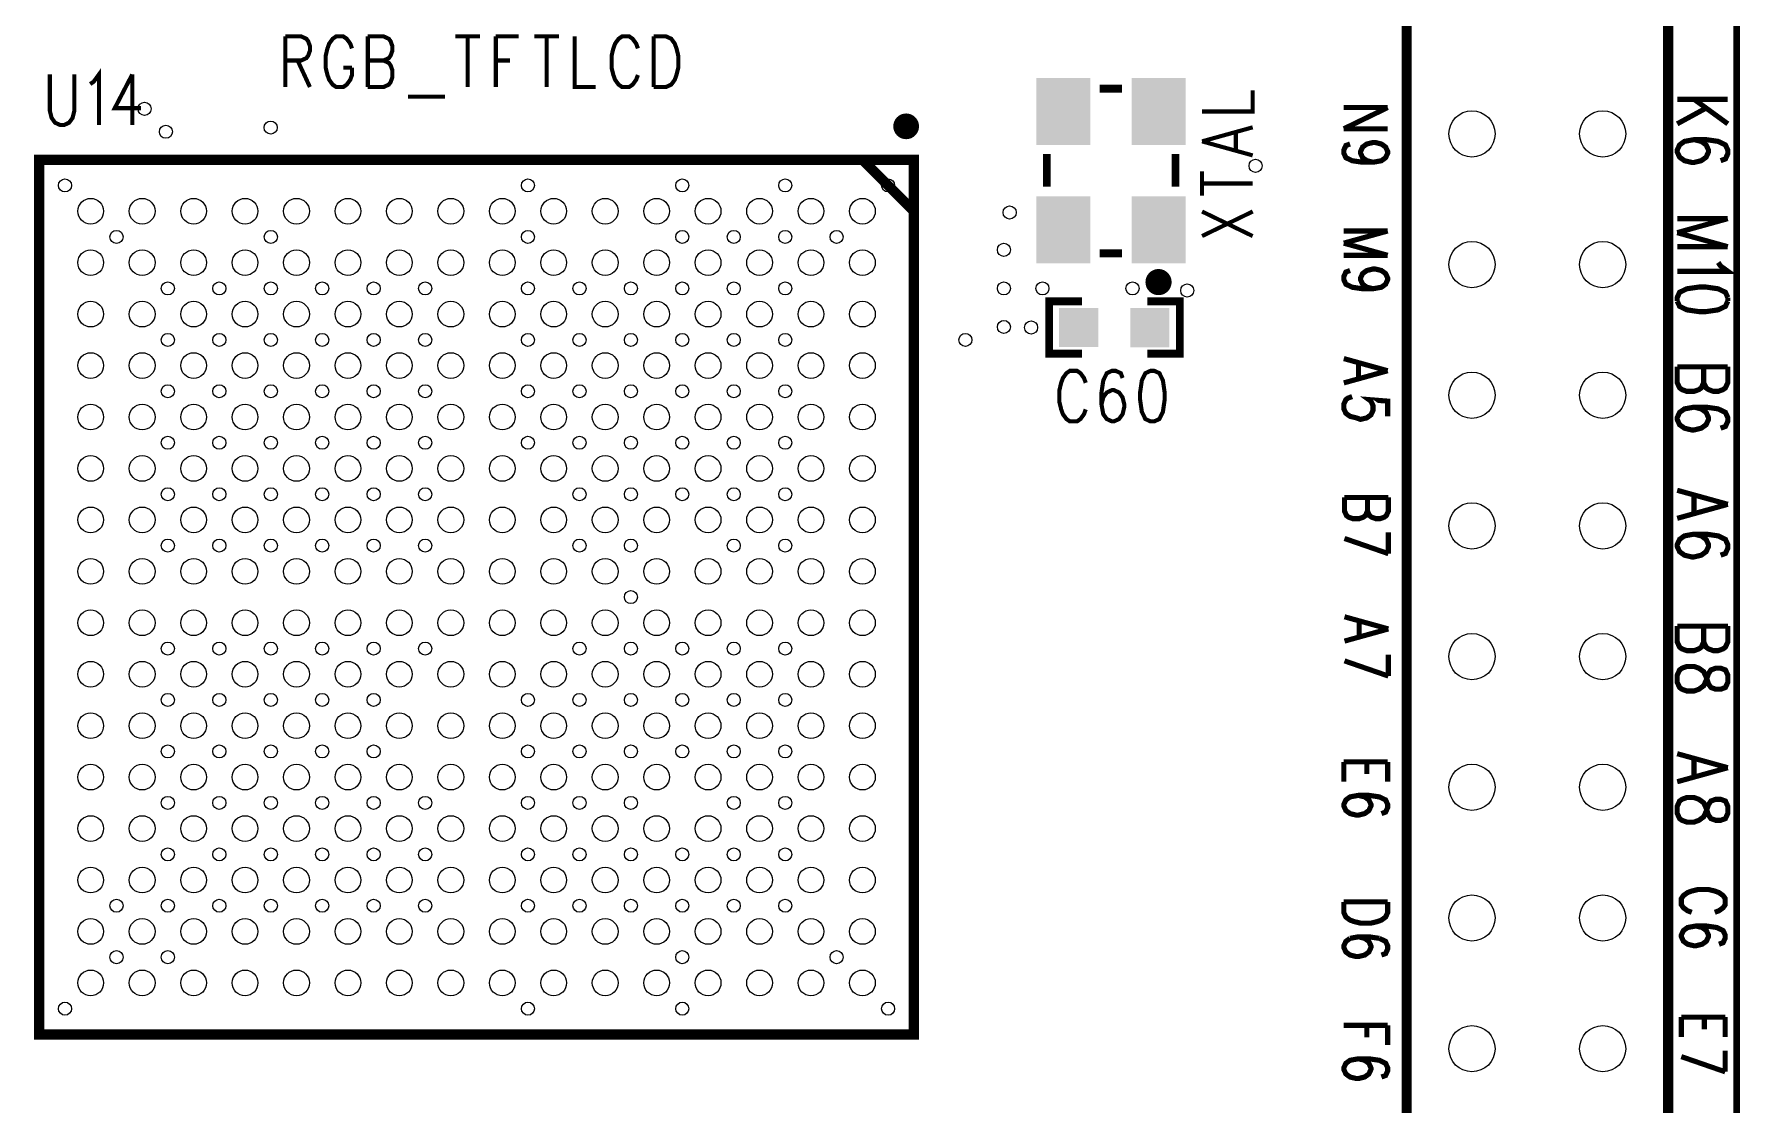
# Model space of a CAD drawing. Extents: x -1.75 to 2.93, y 0.9 to 4.15.
# Drawn here: x -0.781 to 0.524, y 2.657 to 3.476 of the extents above; entities that cross this region are included whole.
import ezdxf

# ---------------------------------------------------------------- set-up
doc = ezdxf.new("R2010")
doc.units = 0
doc.layers.get('0').update_dxf_attribs({"linetype": 'CONTINUOUS'})
for name, color, linetype in [('DRL001_DRL', 3, 'CONTINUOUS'), ('SMD001023_PHO', 2, 'CONTINUOUS'), ('SST001026_PHO', 4, 'CONTINUOUS')]:
    doc.layers.add(name, color=color, linetype=linetype)

# ---------------------------------------------------------------- blocks, each defined once
blk = doc.blocks.new('ROUND_82')
blk.add_circle((0, 0), 0.00984)
blk = doc.blocks.new('RECTANGLE_84')
blk.add_solid([(0.02067, 0.02559), (0.02067, -0.02559), (-0.02067, 0.02559), (-0.02067, -0.02559)])
blk = doc.blocks.new('SQUARE_85')
blk.add_solid([(0.015, 0.015), (0.015, -0.015), (-0.015, 0.015), (-0.015, -0.015)])
blk = doc.blocks.new('ROUND_2')
blk.add_circle((0, 0), 0.005)
blk = doc.blocks.new('ROUND_11')
blk.add_circle((0, 0), 0.0177)

msp = doc.modelspace()

# ---------------------------------------------------------------- linework, layer by layer
at = {"layer": 'SMD001023_PHO', "const_width": 0.005}
msp.add_lwpolyline([(0.5217, 4.09719), (0.5217, 1.09806)], dxfattribs=at)
at = {"layer": 'SST001026_PHO'}
for points, const_width in [([(0.5217, 4.09719), (0.5217, 1.09806)], 0.005), ([(0.26922, 3.84989), (0.46922, 3.84989), (0.46922, 1.34989), (0.26922, 1.34989), (0.26922, 3.84989)], 0.00787), ([(-0.58887, 3.47453), (-0.58887, 3.43577)], 0.00315), ([(-0.58887, 3.47453), (-0.57679, 3.47453), (-0.57277, 3.47268), (-0.57142, 3.47084), (-0.57008, 3.46714), (-0.57008, 3.46345), (-0.57142, 3.45976), (-0.57277, 3.45792), (-0.57679, 3.45607), (-0.58887, 3.45607)], 0.00315), ([(-0.53787, 3.4653), (-0.53921, 3.46899), (-0.54189, 3.47268), (-0.54458, 3.47453), (-0.54995, 3.47453), (-0.55263, 3.47268), (-0.55532, 3.46899), (-0.55666, 3.4653), (-0.558, 3.45976), (-0.558, 3.45053), (-0.55666, 3.445), (-0.55532, 3.44131), (-0.55263, 3.43761), (-0.54995, 3.43577), (-0.54458, 3.43577), (-0.54189, 3.43761), (-0.53921, 3.44131), (-0.53787, 3.445), (-0.53787, 3.45053)], 0.00315), ([(-0.52579, 3.47453), (-0.52579, 3.43577)], 0.00315), ([(-0.52579, 3.47453), (-0.51371, 3.47453), (-0.50968, 3.47268), (-0.50834, 3.47084), (-0.507, 3.46714), (-0.507, 3.46345), (-0.50834, 3.45976), (-0.50968, 3.45792), (-0.51371, 3.45607)], 0.00315), ([(-0.45867, 3.47453), (-0.43988, 3.47453)], 0.00315), ([(-0.44928, 3.47453), (-0.44928, 3.43577)], 0.00315), ([(-0.4278, 3.47453), (-0.4278, 3.43577)], 0.00315), ([(-0.4278, 3.47453), (-0.41035, 3.47453)], 0.00315), ([(-0.39827, 3.47453), (-0.37948, 3.47453)], 0.00315), ([(-0.38888, 3.47453), (-0.38888, 3.43577)], 0.00315), ([(-0.3674, 3.47453), (-0.3674, 3.43577), (-0.35129, 3.43577)], 0.00315), ([(-0.31908, 3.4653), (-0.32042, 3.46899), (-0.3231, 3.47268), (-0.32579, 3.47453), (-0.33116, 3.47453), (-0.33384, 3.47268), (-0.33653, 3.46899), (-0.33787, 3.4653), (-0.33921, 3.45976), (-0.33921, 3.45053), (-0.33787, 3.445), (-0.33653, 3.44131), (-0.33384, 3.43761), (-0.33116, 3.43577), (-0.32579, 3.43577), (-0.3231, 3.43761), (-0.32042, 3.44131), (-0.31908, 3.445)], 0.00315), ([(-0.307, 3.47453), (-0.307, 3.43577)], 0.00315), ([(-0.307, 3.47453), (-0.2976, 3.47453), (-0.29357, 3.47268), (-0.29089, 3.46899), (-0.28955, 3.4653), (-0.28821, 3.45976), (-0.28821, 3.45053), (-0.28955, 3.445), (-0.29089, 3.44131), (-0.29357, 3.43761), (-0.2976, 3.43577), (-0.307, 3.43577)], 0.00315), ([(-0.76911, 3.44539), (-0.76911, 3.41771), (-0.76777, 3.41217), (-0.76508, 3.40848), (-0.76105, 3.40663), (-0.75837, 3.40663), (-0.75434, 3.40848), (-0.75166, 3.41217), (-0.75032, 3.41771), (-0.75032, 3.44539)], 0.00315), ([(-0.73824, 3.43801), (-0.73555, 3.43986), (-0.73152, 3.44539), (-0.73152, 3.40663)], 0.00315), ([(-0.70602, 3.44539), (-0.71944, 3.41955), (-0.69931, 3.41955)], 0.00315), ([(-0.70602, 3.44539), (-0.70602, 3.40663)], 0.00315), ([(-0.57948, 3.45607), (-0.57008, 3.43577)], 0.00315), ([(-0.54458, 3.45053), (-0.53787, 3.45053)], 0.00315), ([(-0.52579, 3.45607), (-0.51371, 3.45607), (-0.50968, 3.45423), (-0.50834, 3.45238), (-0.507, 3.44869), (-0.507, 3.44315), (-0.50834, 3.43946), (-0.50968, 3.43761), (-0.51371, 3.43577), (-0.52579, 3.43577)], 0.00315), ([(-0.4278, 3.45607), (-0.41706, 3.45607)], 0.00315), ([(0.03433, 3.43449), (0.05133, 3.43449)], 0.006), ([(0.11263, 3.41701), (0.15139, 3.41701), (0.15139, 3.43312)], 0.00315), ([(-0.49492, 3.42839), (-0.46673, 3.42839)], 0.00315), ([(0.25469, 3.42009), (0.2211, 3.42009)], 0.00394), ([(0.25469, 3.42009), (0.2211, 3.4038)], 0.00394), ([(0.51497, 3.42639), (0.47622, 3.42639)], 0.00394), ([(0.49836, 3.41967), (0.47622, 3.40759)], 0.00394), ([(0.51497, 3.40759), (0.48914, 3.42639)], 0.00394), ([(0.11263, 3.39419), (0.15139, 3.40493)], 0.00315), ([(0.11263, 3.39419), (0.15139, 3.38345)], 0.00315), ([(0.13847, 3.38748), (0.13847, 3.4009)], 0.00315), ([(0.25469, 3.4038), (0.2211, 3.4038)], 0.00394), ([(0.24349, 3.37821), (0.23869, 3.37937), (0.2355, 3.3817), (0.2339, 3.38519), (0.2339, 3.38635), (0.2355, 3.38984), (0.23869, 3.39217), (0.24349, 3.39333), (0.24509, 3.39333), (0.24989, 3.39217), (0.25309, 3.38984), (0.25469, 3.38635), (0.25469, 3.38519), (0.25309, 3.3817), (0.24989, 3.37937), (0.24349, 3.37821), (0.2355, 3.37821), (0.2275, 3.37937), (0.2227, 3.3817), (0.2211, 3.38519), (0.2211, 3.38752), (0.2227, 3.39101), (0.2259, 3.39217)], 0.00394), ([(0.50944, 3.37941), (0.51313, 3.38075), (0.51497, 3.38478), (0.51497, 3.38746), (0.51313, 3.39149), (0.50759, 3.39417), (0.49836, 3.39552), (0.48914, 3.39552), (0.48176, 3.39417), (0.47806, 3.39149), (0.47622, 3.38746), (0.47622, 3.38612), (0.47806, 3.38209), (0.48176, 3.37941), (0.48729, 3.37807), (0.48914, 3.37807), (0.49467, 3.37941), (0.49836, 3.38209), (0.50021, 3.38612), (0.50021, 3.38746), (0.49836, 3.39149), (0.49467, 3.39417), (0.48914, 3.39552)], 0.00394), ([(-0.77719, 3.3801), (-0.1079, 3.3801), (-0.1079, 2.71081), (-0.77719, 2.71081), (-0.77719, 3.3801)], 0.00787), ([(-0.14727, 3.3801), (-0.1079, 3.34073)], 0.00787), ([(-0.0061, 3.35949), (-0.0061, 3.38449)], 0.006), ([(0.09233, 3.35949), (0.09233, 3.38449)], 0.006), ([(0.11263, 3.35258), (0.11263, 3.37137)], 0.00315), ([(0.11263, 3.36198), (0.15139, 3.36198)], 0.00315), ([(0.11263, 3.32171), (0.15139, 3.3405)], 0.00315), ([(0.11263, 3.3405), (0.15139, 3.32171)], 0.00315), ([(0.51497, 3.33505), (0.47622, 3.33505)], 0.00394), ([(0.51497, 3.33505), (0.47622, 3.32431)], 0.00394), ([(0.25469, 3.3256), (0.2211, 3.3256)], 0.00394), ([(0.25469, 3.3256), (0.2211, 3.31629)], 0.00394), ([(0.25469, 3.30699), (0.2211, 3.31629)], 0.00394), ([(0.51497, 3.31357), (0.47622, 3.32431)], 0.00394), ([(0.51497, 3.31357), (0.47622, 3.31357)], 0.00394), ([(0.03433, 3.30849), (0.05133, 3.30849)], 0.006), ([(0.25469, 3.30699), (0.2211, 3.30699)], 0.00394), ([(0.50759, 3.30149), (0.50944, 3.29881), (0.51497, 3.29478), (0.47622, 3.29478)], 0.00394), ([(0.24349, 3.2814), (0.23869, 3.28256), (0.2355, 3.28489), (0.2339, 3.28838), (0.2339, 3.28954), (0.2355, 3.29303), (0.23869, 3.29535), (0.24349, 3.29652), (0.24509, 3.29652), (0.24989, 3.29535), (0.25309, 3.29303), (0.25469, 3.28954), (0.25469, 3.28838), (0.25309, 3.28489), (0.24989, 3.28256), (0.24349, 3.2814), (0.2355, 3.2814), (0.2275, 3.28256), (0.2227, 3.28489), (0.2211, 3.28838), (0.2211, 3.2907), (0.2227, 3.29419), (0.2259, 3.29535)], 0.00394), ([(0.51497, 3.27465), (0.51313, 3.27868), (0.50759, 3.28136), (0.49836, 3.2827), (0.49283, 3.2827), (0.4836, 3.28136), (0.47806, 3.27868), (0.47622, 3.27465), (0.47622, 3.27197)], 0.00394), ([(0.51497, 3.27197), (0.51497, 3.27465)], 0.00394), ([(0.02064, 3.27175), (-0.00436, 3.27175), (-0.00436, 3.23175), (0.02064, 3.23175)], 0.006), ([(0.07064, 3.23175), (0.09564, 3.23175), (0.09564, 3.27175), (0.07064, 3.27175)], 0.006), ([(0.47622, 3.27197), (0.47806, 3.26794), (0.4836, 3.26525), (0.49283, 3.26391), (0.49836, 3.26391), (0.50759, 3.26525), (0.51313, 3.26794), (0.51497, 3.27197)], 0.00394), ([(0.25469, 3.21865), (0.2211, 3.22796)], 0.00394), ([(0.2323, 3.22447), (0.2323, 3.21284)], 0.00394), ([(0.02361, 3.20939), (0.02227, 3.21308), (0.01958, 3.21678), (0.0169, 3.21862), (0.01153, 3.21862), (0.00884, 3.21678), (0.00616, 3.21308), (0.00482, 3.20939), (0.00348, 3.20386), (0.00348, 3.19463), (0.00482, 3.18909), (0.00616, 3.1854), (0.00884, 3.18171), (0.01153, 3.17986), (0.0169, 3.17986), (0.01958, 3.18171), (0.02227, 3.1854), (0.02361, 3.18909)], 0.00315), ([(0.0518, 3.21308), (0.05046, 3.21678), (0.04643, 3.21862), (0.04374, 3.21862), (0.03972, 3.21678), (0.03703, 3.21124), (0.03569, 3.20201), (0.03569, 3.19278), (0.03703, 3.1854), (0.03972, 3.18171), (0.04374, 3.17986), (0.04509, 3.17986), (0.04911, 3.18171), (0.0518, 3.1854), (0.05314, 3.19094), (0.05314, 3.19278), (0.0518, 3.19832), (0.04911, 3.20201), (0.04509, 3.20386), (0.04374, 3.20386), (0.03972, 3.20201), (0.03703, 3.19832), (0.03569, 3.19278)], 0.00315), ([(0.07327, 3.21862), (0.06925, 3.21678), (0.06656, 3.21124), (0.06522, 3.20201), (0.06522, 3.19647), (0.06656, 3.18725), (0.06925, 3.18171), (0.07327, 3.17986), (0.07596, 3.17986), (0.07999, 3.18171), (0.08267, 3.18725), (0.08401, 3.19647), (0.08401, 3.20201), (0.08267, 3.21124), (0.07999, 3.21678), (0.07596, 3.21862), (0.07327, 3.21862)], 0.00315), ([(0.25469, 3.21865), (0.2211, 3.20935)], 0.00394), ([(0.51497, 3.22166), (0.47622, 3.22166)], 0.00394), ([(0.49652, 3.22166), (0.49652, 3.20958), (0.49467, 3.20555), (0.49283, 3.20421), (0.48914, 3.20287), (0.4836, 3.20287), (0.47991, 3.20421), (0.47806, 3.20555), (0.47622, 3.20958), (0.47622, 3.22166)], 0.00394), ([(0.51497, 3.22166), (0.51497, 3.20958), (0.51313, 3.20555), (0.51128, 3.20421), (0.50759, 3.20287), (0.5039, 3.20287), (0.50021, 3.20421), (0.49836, 3.20555), (0.49652, 3.20958)], 0.00394), ([(0.25469, 3.18376), (0.25469, 3.19539), (0.24029, 3.19655), (0.24189, 3.19539), (0.24349, 3.1919), (0.24349, 3.18841), (0.24189, 3.18492), (0.23869, 3.18259), (0.2339, 3.18143), (0.2307, 3.18259), (0.2259, 3.18376), (0.2227, 3.18608), (0.2211, 3.18957), (0.2211, 3.19306), (0.2227, 3.19655), (0.2243, 3.19772), (0.2275, 3.19888)], 0.00394), ([(0.50944, 3.17469), (0.51313, 3.17603), (0.51497, 3.18005), (0.51497, 3.18274), (0.51313, 3.18676), (0.50759, 3.18945), (0.49836, 3.19079), (0.48914, 3.19079), (0.48176, 3.18945), (0.47806, 3.18676), (0.47622, 3.18274), (0.47622, 3.1814), (0.47806, 3.17737), (0.48176, 3.17469), (0.48729, 3.17334), (0.48914, 3.17334), (0.49467, 3.17469), (0.49836, 3.17737), (0.50021, 3.1814), (0.50021, 3.18274), (0.49836, 3.18676), (0.49467, 3.18945), (0.48914, 3.19079)], 0.00394), ([(0.25521, 3.12171), (0.22163, 3.12171)], 0.00394), ([(0.23922, 3.12171), (0.23922, 3.11124), (0.23762, 3.10775), (0.23602, 3.10659), (0.23282, 3.10543), (0.22802, 3.10543), (0.22482, 3.10659), (0.22322, 3.10775), (0.22163, 3.11124), (0.22163, 3.12171)], 0.00394), ([(0.25521, 3.12171), (0.25521, 3.11124), (0.25361, 3.10775), (0.25201, 3.10659), (0.24882, 3.10543), (0.24562, 3.10543), (0.24242, 3.10659), (0.24082, 3.10775), (0.23922, 3.11124)], 0.00394), ([(0.51497, 3.11644), (0.47622, 3.12717)], 0.00394), ([(0.48914, 3.12315), (0.48914, 3.10972)], 0.00394), ([(0.51497, 3.11644), (0.47622, 3.1057)], 0.00394), ([(0.25521, 3.09496), (0.25521, 3.07867)], 0.00394), ([(0.50944, 3.07751), (0.51313, 3.07885), (0.51497, 3.08288), (0.51497, 3.08557), (0.51313, 3.08959), (0.50759, 3.09228), (0.49836, 3.09362), (0.48914, 3.09362), (0.48176, 3.09228), (0.47806, 3.08959), (0.47622, 3.08557), (0.47622, 3.08422), (0.47806, 3.0802), (0.48176, 3.07751), (0.48729, 3.07617), (0.48914, 3.07617), (0.49467, 3.07751), (0.49836, 3.0802), (0.50021, 3.08422), (0.50021, 3.08557), (0.49836, 3.08959), (0.49467, 3.09228), (0.48914, 3.09362)], 0.00394), ([(0.25521, 3.07867), (0.22163, 3.09031)], 0.00394), ([(0.25521, 3.02107), (0.22163, 3.03037)], 0.00394), ([(0.23282, 3.02689), (0.23282, 3.01525)], 0.00394), ([(0.25521, 3.02107), (0.22163, 3.01176)], 0.00394), ([(0.51498, 3.02324), (0.47622, 3.02324)], 0.00394), ([(0.49652, 3.02324), (0.49652, 3.01116), (0.49467, 3.00713), (0.49283, 3.00579), (0.48914, 3.00444), (0.4836, 3.00444), (0.47991, 3.00579), (0.47806, 3.00713), (0.47622, 3.01116), (0.47622, 3.02324)], 0.00394), ([(0.51498, 3.02324), (0.51498, 3.01116), (0.51313, 3.00713), (0.51129, 3.00579), (0.50759, 3.00444), (0.5039, 3.00444), (0.50021, 3.00579), (0.49837, 3.00713), (0.49652, 3.01116)], 0.00394), ([(0.25521, 3.00129), (0.25521, 2.98501)], 0.00394), ([(0.25521, 2.98501), (0.22163, 2.99664)], 0.00394), ([(0.51498, 2.98565), (0.51313, 2.98968), (0.50944, 2.99102), (0.50575, 2.99102), (0.50206, 2.98968), (0.50021, 2.98699), (0.49837, 2.98163), (0.49652, 2.9776), (0.49283, 2.97491), (0.48914, 2.97357), (0.4836, 2.97357), (0.47991, 2.97491), (0.47806, 2.97626), (0.47622, 2.98028), (0.47622, 2.98565), (0.47806, 2.98968), (0.47991, 2.99102), (0.4836, 2.99236), (0.48914, 2.99236), (0.49283, 2.99102), (0.49652, 2.98834), (0.49837, 2.98431), (0.50021, 2.97894), (0.50206, 2.97626), (0.50575, 2.97491), (0.50944, 2.97491), (0.51313, 2.97626), (0.51498, 2.98028), (0.51498, 2.98565)], 0.00394), ([(0.51497, 2.91486), (0.47622, 2.9256)], 0.00394), ([(0.25469, 2.9193), (0.2211, 2.9193)], 0.00394), ([(0.2211, 2.9193), (0.2211, 2.90418)], 0.00394), ([(0.23869, 2.9193), (0.23869, 2.90999)], 0.00394), ([(0.25469, 2.9193), (0.25469, 2.90418)], 0.00394), ([(0.51497, 2.91486), (0.47622, 2.90412)], 0.00394), ([(0.48914, 2.92157), (0.48914, 2.90815)], 0.00394), ([(0.24989, 2.87975), (0.25309, 2.88091), (0.25469, 2.8844), (0.25469, 2.88673), (0.25309, 2.89022), (0.24829, 2.89254), (0.24029, 2.89371), (0.2323, 2.89371), (0.2259, 2.89254), (0.2227, 2.89022), (0.2211, 2.88673), (0.2211, 2.88557), (0.2227, 2.88208), (0.2259, 2.87975), (0.2307, 2.87859), (0.2323, 2.87859), (0.23709, 2.87975), (0.24029, 2.88208), (0.24189, 2.88557), (0.24189, 2.88673), (0.24029, 2.89022), (0.23709, 2.89254), (0.2323, 2.89371)], 0.00394), ([(0.51497, 2.88533), (0.51313, 2.88936), (0.50944, 2.8907), (0.50575, 2.8907), (0.50206, 2.88936), (0.50021, 2.88668), (0.49836, 2.88131), (0.49652, 2.87728), (0.49283, 2.8746), (0.48914, 2.87325), (0.4836, 2.87325), (0.47991, 2.8746), (0.47806, 2.87594), (0.47622, 2.87996), (0.47622, 2.88533), (0.47806, 2.88936), (0.47991, 2.8907), (0.4836, 2.89204), (0.48914, 2.89204), (0.49283, 2.8907), (0.49652, 2.88802), (0.49836, 2.88399), (0.50021, 2.87862), (0.50206, 2.87594), (0.50575, 2.8746), (0.50944, 2.8746), (0.51313, 2.87594), (0.51497, 2.87996), (0.51497, 2.88533)], 0.00394), ([(0.50496, 2.80421), (0.50816, 2.80538), (0.51136, 2.8077), (0.51296, 2.81003), (0.51296, 2.81468), (0.51136, 2.81701), (0.50816, 2.81933), (0.50496, 2.8205), (0.50016, 2.82166), (0.49216, 2.82166), (0.48737, 2.8205), (0.48417, 2.81933), (0.48097, 2.81701), (0.47937, 2.81468), (0.47937, 2.81003), (0.48097, 2.8077), (0.48417, 2.80538), (0.48737, 2.80421)], 0.00394), ([(0.25469, 2.81221), (0.2211, 2.81221)], 0.00394), ([(0.25469, 2.81221), (0.25469, 2.80407), (0.25309, 2.80058), (0.24989, 2.79825), (0.24669, 2.79709), (0.24189, 2.79593), (0.2339, 2.79593), (0.2291, 2.79709), (0.2259, 2.79825), (0.2227, 2.80058), (0.2211, 2.80407), (0.2211, 2.81221)], 0.00394), ([(0.50816, 2.77979), (0.51136, 2.78095), (0.51296, 2.78444), (0.51296, 2.78676), (0.51136, 2.79025), (0.50656, 2.79258), (0.49856, 2.79374), (0.49056, 2.79374), (0.48417, 2.79258), (0.48097, 2.79025), (0.47937, 2.78676), (0.47937, 2.7856), (0.48097, 2.78211), (0.48417, 2.77979), (0.48896, 2.77862), (0.49056, 2.77862), (0.49536, 2.77979), (0.49856, 2.78211), (0.50016, 2.7856), (0.50016, 2.78676), (0.49856, 2.79025), (0.49536, 2.79258), (0.49056, 2.79374)], 0.00394), ([(0.2259, 2.7843), (0.2227, 2.78197), (0.2211, 2.77848), (0.2211, 2.77732), (0.2227, 2.77383), (0.2259, 2.7715), (0.2307, 2.77034), (0.2323, 2.77034), (0.23709, 2.7715), (0.24029, 2.77383), (0.24189, 2.77732), (0.24189, 2.77848), (0.24029, 2.78197), (0.23709, 2.7843)], 0.00394), ([(0.24829, 2.7843), (0.24029, 2.78546), (0.2323, 2.78546), (0.2259, 2.7843)], 0.00394), ([(0.23709, 2.7843), (0.2323, 2.78546)], 0.00394), ([(0.24989, 2.7715), (0.25309, 2.77266), (0.25469, 2.77615), (0.25469, 2.77848), (0.25309, 2.78197), (0.24829, 2.7843)], 0.00394), ([(0.25469, 2.71772), (0.2211, 2.71772)], 0.00394), ([(0.23869, 2.71772), (0.23869, 2.70842)], 0.00394), ([(0.25469, 2.71772), (0.25469, 2.7026)], 0.00394), ([(0.51296, 2.72402), (0.47937, 2.72402)], 0.00394), ([(0.47937, 2.72402), (0.47937, 2.7089)], 0.00394), ([(0.49696, 2.72402), (0.49696, 2.71472)], 0.00394), ([(0.51296, 2.72402), (0.51296, 2.7089)], 0.00394), ([(0.24989, 2.67817), (0.25309, 2.67934), (0.25469, 2.68283), (0.25469, 2.68515), (0.25309, 2.68864), (0.24829, 2.69097), (0.24029, 2.69213), (0.2323, 2.69213), (0.2259, 2.69097), (0.2227, 2.68864), (0.2211, 2.68515), (0.2211, 2.68399), (0.2227, 2.6805), (0.2259, 2.67817), (0.2307, 2.67701), (0.2323, 2.67701), (0.23709, 2.67817), (0.24029, 2.6805), (0.24189, 2.68399), (0.24189, 2.68515), (0.24029, 2.68864), (0.23709, 2.69097), (0.2323, 2.69213)], 0.00394), ([(0.51296, 2.68215), (0.47937, 2.69378)], 0.00394), ([(0.51296, 2.69843), (0.51296, 2.68215)], 0.00394)]:
    msp.add_lwpolyline(points, dxfattribs=dict(at, const_width=const_width))
for points, const_width in [([(-0.11873, 3.40569, 1), (-0.10889, 3.40569, 1)], 0.00984), ([(0.07433, 3.28649, 1), (0.08433, 3.28649, 1)], 0.01)]:
    msp.add_lwpolyline(points, format="xyb", close=True, dxfattribs=dict(at, const_width=const_width))

# ---------------------------------------------------------------- block references
at = {"layer": 'DRL001_DRL'}
for name, p in [('ROUND_2', (-0.6966, 3.41906)), ('ROUND_2', (-0.6001, 3.40476)), ('ROUND_11', (0.3192, 3.39986)), ('ROUND_11', (0.4192, 3.39986)), ('ROUND_2', (-0.6803, 3.40156)), ('ROUND_2', (0.1536, 3.37546)), ('ROUND_2', (-0.7575, 3.36046)), ('ROUND_2', (-0.4032, 3.36046)), ('ROUND_2', (-0.2851, 3.36046)), ('ROUND_2', (-0.2063, 3.36046)), ('ROUND_2', (-0.1276, 3.36046)), ('ROUND_2', (-0.0346, 3.33976)), ('ROUND_2', (-0.7181, 3.32106)), ('ROUND_2', (-0.6, 3.32106)), ('ROUND_2', (-0.4032, 3.32106)), ('ROUND_2', (-0.2851, 3.32106)), ('ROUND_2', (-0.2457, 3.32106)), ('ROUND_2', (-0.2063, 3.32106)), ('ROUND_2', (-0.167, 3.32106)), ('ROUND_2', (-0.039, 3.31116)), ('ROUND_11', (0.3192, 3.29986)), ('ROUND_11', (0.4192, 3.29986)), ('ROUND_2', (-0.6788, 3.28166)), ('ROUND_2', (-0.6394, 3.28166)), ('ROUND_2', (-0.6, 3.28166)), ('ROUND_2', (-0.5607, 3.28166)), ('ROUND_2', (-0.5213, 3.28166)), ('ROUND_2', (-0.4819, 3.28166)), ('ROUND_2', (-0.4032, 3.28166)), ('ROUND_2', (-0.3638, 3.28166)), ('ROUND_2', (-0.3244, 3.28166)), ('ROUND_2', (-0.2851, 3.28166)), ('ROUND_2', (-0.2457, 3.28166)), ('ROUND_2', (-0.2063, 3.28166)), ('ROUND_2', (-0.039, 3.28166)), ('ROUND_2', (-0.0095, 3.28166)), ('ROUND_2', (0.0594, 3.28166)), ('ROUND_2', (0.1013, 3.28006)), ('ROUND_2', (-0.039, 3.25216)), ('ROUND_2', (-0.0182, 3.25176)), ('ROUND_2', (-0.6788, 3.24226)), ('ROUND_2', (-0.6394, 3.24226)), ('ROUND_2', (-0.6, 3.24226)), ('ROUND_2', (-0.5607, 3.24226)), ('ROUND_2', (-0.5213, 3.24226)), ('ROUND_2', (-0.4819, 3.24226)), ('ROUND_2', (-0.4032, 3.24226)), ('ROUND_2', (-0.3638, 3.24226)), ('ROUND_2', (-0.3244, 3.24226)), ('ROUND_2', (-0.2851, 3.24226)), ('ROUND_2', (-0.2457, 3.24226)), ('ROUND_2', (-0.2063, 3.24226)), ('ROUND_2', (-0.0685, 3.24226)), ('ROUND_11', (0.3192, 3.19986)), ('ROUND_11', (0.4192, 3.19986)), ('ROUND_2', (-0.6788, 3.20296)), ('ROUND_2', (-0.6394, 3.20296)), ('ROUND_2', (-0.6, 3.20296)), ('ROUND_2', (-0.5607, 3.20296)), ('ROUND_2', (-0.5213, 3.20296)), ('ROUND_2', (-0.4819, 3.20296)), ('ROUND_2', (-0.4032, 3.20296)), ('ROUND_2', (-0.3638, 3.20296)), ('ROUND_2', (-0.3244, 3.20296)), ('ROUND_2', (-0.2851, 3.20296)), ('ROUND_2', (-0.2457, 3.20296)), ('ROUND_2', (-0.2063, 3.20296)), ('ROUND_2', (-0.6788, 3.16356)), ('ROUND_2', (-0.6394, 3.16356)), ('ROUND_2', (-0.6, 3.16356)), ('ROUND_2', (-0.5607, 3.16356)), ('ROUND_2', (-0.5213, 3.16356)), ('ROUND_2', (-0.4819, 3.16356)), ('ROUND_2', (-0.4032, 3.16356)), ('ROUND_2', (-0.3638, 3.16356)), ('ROUND_2', (-0.3244, 3.16356)), ('ROUND_2', (-0.2851, 3.16356)), ('ROUND_2', (-0.2457, 3.16356)), ('ROUND_2', (-0.2063, 3.16356)), ('ROUND_2', (-0.6788, 3.12416)), ('ROUND_2', (-0.6394, 3.12416)), ('ROUND_2', (-0.6, 3.12416)), ('ROUND_2', (-0.5607, 3.12416)), ('ROUND_2', (-0.5213, 3.12416)), ('ROUND_2', (-0.4819, 3.12416)), ('ROUND_2', (-0.3638, 3.12416)), ('ROUND_2', (-0.3244, 3.12416)), ('ROUND_2', (-0.2851, 3.12416)), ('ROUND_2', (-0.2457, 3.12416)), ('ROUND_2', (-0.2063, 3.12416)), ('ROUND_11', (0.3192, 3.09986)), ('ROUND_11', (0.4192, 3.09986)), ('ROUND_2', (-0.6788, 3.08486)), ('ROUND_2', (-0.6394, 3.08486)), ('ROUND_2', (-0.6, 3.08486)), ('ROUND_2', (-0.5607, 3.08486)), ('ROUND_2', (-0.5213, 3.08486)), ('ROUND_2', (-0.4819, 3.08486)), ('ROUND_2', (-0.3638, 3.08486)), ('ROUND_2', (-0.3244, 3.08486)), ('ROUND_2', (-0.2457, 3.08486)), ('ROUND_2', (-0.2063, 3.08486)), ('ROUND_2', (-0.3244, 3.04546)), ('ROUND_11', (0.3192, 2.99986)), ('ROUND_11', (0.4192, 2.99986)), ('ROUND_2', (-0.6788, 3.00606)), ('ROUND_2', (-0.6394, 3.00606)), ('ROUND_2', (-0.6, 3.00606)), ('ROUND_2', (-0.5607, 3.00606)), ('ROUND_2', (-0.5213, 3.00606)), ('ROUND_2', (-0.4819, 3.00606)), ('ROUND_2', (-0.3638, 3.00606)), ('ROUND_2', (-0.3244, 3.00606)), ('ROUND_2', (-0.2851, 3.00606)), ('ROUND_2', (-0.2457, 3.00606)), ('ROUND_2', (-0.2063, 3.00606)), ('ROUND_2', (-0.6788, 2.96676)), ('ROUND_2', (-0.6394, 2.96676)), ('ROUND_2', (-0.6, 2.96676)), ('ROUND_2', (-0.5607, 2.96676)), ('ROUND_2', (-0.5213, 2.96676)), ('ROUND_2', (-0.4032, 2.96676)), ('ROUND_2', (-0.3638, 2.96676)), ('ROUND_2', (-0.3244, 2.96676)), ('ROUND_2', (-0.2851, 2.96676)), ('ROUND_2', (-0.2457, 2.96676)), ('ROUND_2', (-0.2063, 2.96676)), ('ROUND_2', (-0.6788, 2.92736)), ('ROUND_2', (-0.6394, 2.92736)), ('ROUND_2', (-0.6, 2.92736)), ('ROUND_2', (-0.5607, 2.92736)), ('ROUND_2', (-0.5213, 2.92736)), ('ROUND_2', (-0.4032, 2.92736)), ('ROUND_2', (-0.3638, 2.92736)), ('ROUND_2', (-0.3244, 2.92736)), ('ROUND_2', (-0.2851, 2.92736)), ('ROUND_2', (-0.2457, 2.92736)), ('ROUND_2', (-0.2063, 2.92736)), ('ROUND_11', (0.3192, 2.89986)), ('ROUND_11', (0.4192, 2.89986)), ('ROUND_2', (-0.6788, 2.88796)), ('ROUND_2', (-0.6394, 2.88796)), ('ROUND_2', (-0.6, 2.88796)), ('ROUND_2', (-0.5607, 2.88796)), ('ROUND_2', (-0.5213, 2.88796)), ('ROUND_2', (-0.4819, 2.88796)), ('ROUND_2', (-0.4032, 2.88796)), ('ROUND_2', (-0.3638, 2.88796)), ('ROUND_2', (-0.3244, 2.88796)), ('ROUND_2', (-0.2457, 2.88796)), ('ROUND_2', (-0.2063, 2.88796)), ('ROUND_2', (-0.6788, 2.84856)), ('ROUND_2', (-0.6394, 2.84856)), ('ROUND_2', (-0.6, 2.84856)), ('ROUND_2', (-0.5607, 2.84856)), ('ROUND_2', (-0.5213, 2.84856)), ('ROUND_2', (-0.4819, 2.84856)), ('ROUND_2', (-0.4032, 2.84856)), ('ROUND_2', (-0.3638, 2.84856)), ('ROUND_2', (-0.3244, 2.84856)), ('ROUND_2', (-0.2851, 2.84856)), ('ROUND_2', (-0.2457, 2.84856)), ('ROUND_2', (-0.2063, 2.84856)), ('ROUND_2', (-0.7181, 2.80926)), ('ROUND_2', (-0.6788, 2.80926)), ('ROUND_2', (-0.6394, 2.80926)), ('ROUND_2', (-0.6, 2.80926)), ('ROUND_2', (-0.5607, 2.80926)), ('ROUND_2', (-0.5213, 2.80926)), ('ROUND_2', (-0.4819, 2.80926)), ('ROUND_2', (-0.4032, 2.80926)), ('ROUND_2', (-0.3638, 2.80926)), ('ROUND_2', (-0.3244, 2.80926)), ('ROUND_2', (-0.2851, 2.80926)), ('ROUND_2', (-0.2457, 2.80926)), ('ROUND_2', (-0.2063, 2.80926)), ('ROUND_11', (0.3192, 2.79986)), ('ROUND_11', (0.4192, 2.79986)), ('ROUND_2', (-0.7181, 2.76986)), ('ROUND_2', (-0.6788, 2.76986)), ('ROUND_2', (-0.2851, 2.76986)), ('ROUND_2', (-0.167, 2.76986)), ('ROUND_2', (-0.7575, 2.73046)), ('ROUND_2', (-0.4032, 2.73046)), ('ROUND_2', (-0.2851, 2.73046)), ('ROUND_2', (-0.1276, 2.73046)), ('ROUND_11', (0.3192, 2.69986)), ('ROUND_11', (0.4192, 2.69986))]:
    msp.add_blockref(name, p, dxfattribs=at)
at = {"layer": 'SMD001023_PHO'}
for name, p in [('RECTANGLE_84', (0.00649, 3.41704)), ('RECTANGLE_84', (0.07933, 3.41704)), ('ROUND_82', (-0.73782, 3.34073)), ('ROUND_82', (-0.69845, 3.34073)), ('ROUND_82', (-0.65908, 3.34073)), ('ROUND_82', (-0.61971, 3.34073)), ('ROUND_82', (-0.58034, 3.34073)), ('ROUND_82', (-0.54097, 3.34073)), ('ROUND_82', (-0.5016, 3.34073)), ('ROUND_82', (-0.46223, 3.34073)), ('ROUND_82', (-0.42286, 3.34073)), ('ROUND_82', (-0.38349, 3.34073)), ('ROUND_82', (-0.34412, 3.34073)), ('ROUND_82', (-0.30475, 3.34073)), ('ROUND_82', (-0.26538, 3.34073)), ('ROUND_82', (-0.22601, 3.34073)), ('ROUND_82', (-0.18664, 3.34073)), ('ROUND_82', (-0.14727, 3.34073)), ('RECTANGLE_84', (0.00649, 3.32649)), ('RECTANGLE_84', (0.07933, 3.32649)), ('ROUND_82', (-0.73782, 3.30136)), ('ROUND_82', (-0.69845, 3.30136)), ('ROUND_82', (-0.65908, 3.30136)), ('ROUND_82', (-0.61971, 3.30136)), ('ROUND_82', (-0.58034, 3.30136)), ('ROUND_82', (-0.54097, 3.30136)), ('ROUND_82', (-0.5016, 3.30136)), ('ROUND_82', (-0.46223, 3.30136)), ('ROUND_82', (-0.42286, 3.30136)), ('ROUND_82', (-0.38349, 3.30136)), ('ROUND_82', (-0.34412, 3.30136)), ('ROUND_82', (-0.30475, 3.30136)), ('ROUND_82', (-0.26538, 3.30136)), ('ROUND_82', (-0.22601, 3.30136)), ('ROUND_82', (-0.18664, 3.30136)), ('ROUND_82', (-0.14727, 3.30136)), ('ROUND_82', (-0.73782, 3.26199)), ('ROUND_82', (-0.69845, 3.26199)), ('ROUND_82', (-0.65908, 3.26199)), ('ROUND_82', (-0.61971, 3.26199)), ('ROUND_82', (-0.58034, 3.26199)), ('ROUND_82', (-0.54097, 3.26199)), ('ROUND_82', (-0.5016, 3.26199)), ('ROUND_82', (-0.46223, 3.26199)), ('ROUND_82', (-0.42286, 3.26199)), ('ROUND_82', (-0.38349, 3.26199)), ('ROUND_82', (-0.34412, 3.26199)), ('ROUND_82', (-0.30475, 3.26199)), ('ROUND_82', (-0.26538, 3.26199)), ('ROUND_82', (-0.22601, 3.26199)), ('ROUND_82', (-0.18664, 3.26199)), ('ROUND_82', (-0.14727, 3.26199)), ('SQUARE_85', (0.01814, 3.25175)), ('SQUARE_85', (0.07264, 3.25168)), ('ROUND_82', (-0.73782, 3.22262)), ('ROUND_82', (-0.69845, 3.22262)), ('ROUND_82', (-0.65908, 3.22262)), ('ROUND_82', (-0.61971, 3.22262)), ('ROUND_82', (-0.58034, 3.22262)), ('ROUND_82', (-0.54097, 3.22262)), ('ROUND_82', (-0.5016, 3.22262)), ('ROUND_82', (-0.46223, 3.22262)), ('ROUND_82', (-0.42286, 3.22262)), ('ROUND_82', (-0.38349, 3.22262)), ('ROUND_82', (-0.34412, 3.22262)), ('ROUND_82', (-0.30475, 3.22262)), ('ROUND_82', (-0.26538, 3.22262)), ('ROUND_82', (-0.22601, 3.22262)), ('ROUND_82', (-0.18664, 3.22262)), ('ROUND_82', (-0.14727, 3.22262)), ('ROUND_82', (-0.73782, 3.18325)), ('ROUND_82', (-0.69845, 3.18325)), ('ROUND_82', (-0.65908, 3.18325)), ('ROUND_82', (-0.61971, 3.18325)), ('ROUND_82', (-0.58034, 3.18325)), ('ROUND_82', (-0.54097, 3.18325)), ('ROUND_82', (-0.5016, 3.18325)), ('ROUND_82', (-0.46223, 3.18325)), ('ROUND_82', (-0.42286, 3.18325)), ('ROUND_82', (-0.38349, 3.18325)), ('ROUND_82', (-0.34412, 3.18325)), ('ROUND_82', (-0.30475, 3.18325)), ('ROUND_82', (-0.26538, 3.18325)), ('ROUND_82', (-0.22601, 3.18325)), ('ROUND_82', (-0.18664, 3.18325)), ('ROUND_82', (-0.14727, 3.18325)), ('ROUND_82', (-0.73782, 3.14388)), ('ROUND_82', (-0.69845, 3.14388)), ('ROUND_82', (-0.65908, 3.14388)), ('ROUND_82', (-0.61971, 3.14388)), ('ROUND_82', (-0.58034, 3.14388)), ('ROUND_82', (-0.54097, 3.14388)), ('ROUND_82', (-0.5016, 3.14388)), ('ROUND_82', (-0.46223, 3.14388)), ('ROUND_82', (-0.42286, 3.14388)), ('ROUND_82', (-0.38349, 3.14388)), ('ROUND_82', (-0.34412, 3.14388)), ('ROUND_82', (-0.30475, 3.14388)), ('ROUND_82', (-0.26538, 3.14388)), ('ROUND_82', (-0.22601, 3.14388)), ('ROUND_82', (-0.18664, 3.14388)), ('ROUND_82', (-0.14727, 3.14388)), ('ROUND_82', (-0.73782, 3.10451)), ('ROUND_82', (-0.69845, 3.10451)), ('ROUND_82', (-0.65908, 3.10451)), ('ROUND_82', (-0.61971, 3.10451)), ('ROUND_82', (-0.58034, 3.10451)), ('ROUND_82', (-0.54097, 3.10451)), ('ROUND_82', (-0.5016, 3.10451)), ('ROUND_82', (-0.46223, 3.10451)), ('ROUND_82', (-0.42286, 3.10451)), ('ROUND_82', (-0.38349, 3.10451)), ('ROUND_82', (-0.34412, 3.10451)), ('ROUND_82', (-0.30475, 3.10451)), ('ROUND_82', (-0.26538, 3.10451)), ('ROUND_82', (-0.22601, 3.10451)), ('ROUND_82', (-0.18664, 3.10451)), ('ROUND_82', (-0.14727, 3.10451)), ('ROUND_82', (-0.73782, 3.06514)), ('ROUND_82', (-0.69845, 3.06514)), ('ROUND_82', (-0.65908, 3.06514)), ('ROUND_82', (-0.61971, 3.06514)), ('ROUND_82', (-0.58034, 3.06514)), ('ROUND_82', (-0.54097, 3.06514)), ('ROUND_82', (-0.5016, 3.06514)), ('ROUND_82', (-0.46223, 3.06514)), ('ROUND_82', (-0.42286, 3.06514)), ('ROUND_82', (-0.38349, 3.06514)), ('ROUND_82', (-0.34412, 3.06514)), ('ROUND_82', (-0.30475, 3.06514)), ('ROUND_82', (-0.26538, 3.06514)), ('ROUND_82', (-0.22601, 3.06514)), ('ROUND_82', (-0.18664, 3.06514)), ('ROUND_82', (-0.14727, 3.06514)), ('ROUND_82', (-0.73782, 3.02577)), ('ROUND_82', (-0.69845, 3.02577)), ('ROUND_82', (-0.65908, 3.02577)), ('ROUND_82', (-0.61971, 3.02577)), ('ROUND_82', (-0.58034, 3.02577)), ('ROUND_82', (-0.54097, 3.02577)), ('ROUND_82', (-0.5016, 3.02577)), ('ROUND_82', (-0.46223, 3.02577)), ('ROUND_82', (-0.42286, 3.02577)), ('ROUND_82', (-0.38349, 3.02577)), ('ROUND_82', (-0.34412, 3.02577)), ('ROUND_82', (-0.30475, 3.02577)), ('ROUND_82', (-0.26538, 3.02577)), ('ROUND_82', (-0.22601, 3.02577)), ('ROUND_82', (-0.18664, 3.02577)), ('ROUND_82', (-0.14727, 3.02577)), ('ROUND_82', (-0.73782, 2.9864)), ('ROUND_82', (-0.69845, 2.9864)), ('ROUND_82', (-0.65908, 2.9864)), ('ROUND_82', (-0.61971, 2.9864)), ('ROUND_82', (-0.58034, 2.9864)), ('ROUND_82', (-0.54097, 2.9864)), ('ROUND_82', (-0.5016, 2.9864)), ('ROUND_82', (-0.46223, 2.9864)), ('ROUND_82', (-0.42286, 2.9864)), ('ROUND_82', (-0.38349, 2.9864)), ('ROUND_82', (-0.34412, 2.9864)), ('ROUND_82', (-0.30475, 2.9864)), ('ROUND_82', (-0.26538, 2.9864)), ('ROUND_82', (-0.22601, 2.9864)), ('ROUND_82', (-0.18664, 2.9864)), ('ROUND_82', (-0.14727, 2.9864)), ('ROUND_82', (-0.73782, 2.94703)), ('ROUND_82', (-0.69845, 2.94703)), ('ROUND_82', (-0.65908, 2.94703)), ('ROUND_82', (-0.61971, 2.94703)), ('ROUND_82', (-0.58034, 2.94703)), ('ROUND_82', (-0.54097, 2.94703)), ('ROUND_82', (-0.5016, 2.94703)), ('ROUND_82', (-0.46223, 2.94703)), ('ROUND_82', (-0.42286, 2.94703)), ('ROUND_82', (-0.38349, 2.94703)), ('ROUND_82', (-0.34412, 2.94703)), ('ROUND_82', (-0.30475, 2.94703)), ('ROUND_82', (-0.26538, 2.94703)), ('ROUND_82', (-0.22601, 2.94703)), ('ROUND_82', (-0.18664, 2.94703)), ('ROUND_82', (-0.14727, 2.94703)), ('ROUND_82', (-0.73782, 2.90766)), ('ROUND_82', (-0.69845, 2.90766)), ('ROUND_82', (-0.65908, 2.90766)), ('ROUND_82', (-0.61971, 2.90766)), ('ROUND_82', (-0.58034, 2.90766)), ('ROUND_82', (-0.54097, 2.90766)), ('ROUND_82', (-0.5016, 2.90766)), ('ROUND_82', (-0.46223, 2.90766)), ('ROUND_82', (-0.42286, 2.90766)), ('ROUND_82', (-0.38349, 2.90766)), ('ROUND_82', (-0.34412, 2.90766)), ('ROUND_82', (-0.30475, 2.90766)), ('ROUND_82', (-0.26538, 2.90766)), ('ROUND_82', (-0.22601, 2.90766)), ('ROUND_82', (-0.18664, 2.90766)), ('ROUND_82', (-0.14727, 2.90766)), ('ROUND_82', (-0.73782, 2.86829)), ('ROUND_82', (-0.69845, 2.86829)), ('ROUND_82', (-0.65908, 2.86829)), ('ROUND_82', (-0.61971, 2.86829)), ('ROUND_82', (-0.58034, 2.86829)), ('ROUND_82', (-0.54097, 2.86829)), ('ROUND_82', (-0.5016, 2.86829)), ('ROUND_82', (-0.46223, 2.86829)), ('ROUND_82', (-0.42286, 2.86829)), ('ROUND_82', (-0.38349, 2.86829)), ('ROUND_82', (-0.34412, 2.86829)), ('ROUND_82', (-0.30475, 2.86829)), ('ROUND_82', (-0.26538, 2.86829)), ('ROUND_82', (-0.22601, 2.86829)), ('ROUND_82', (-0.18664, 2.86829)), ('ROUND_82', (-0.14727, 2.86829)), ('ROUND_82', (-0.73782, 2.82892)), ('ROUND_82', (-0.69845, 2.82892)), ('ROUND_82', (-0.65908, 2.82892)), ('ROUND_82', (-0.61971, 2.82892)), ('ROUND_82', (-0.58034, 2.82892)), ('ROUND_82', (-0.54097, 2.82892)), ('ROUND_82', (-0.5016, 2.82892)), ('ROUND_82', (-0.46223, 2.82892)), ('ROUND_82', (-0.42286, 2.82892)), ('ROUND_82', (-0.38349, 2.82892)), ('ROUND_82', (-0.34412, 2.82892)), ('ROUND_82', (-0.30475, 2.82892)), ('ROUND_82', (-0.26538, 2.82892)), ('ROUND_82', (-0.22601, 2.82892)), ('ROUND_82', (-0.18664, 2.82892)), ('ROUND_82', (-0.14727, 2.82892)), ('ROUND_82', (-0.73782, 2.78955)), ('ROUND_82', (-0.69845, 2.78955)), ('ROUND_82', (-0.65908, 2.78955)), ('ROUND_82', (-0.61971, 2.78955)), ('ROUND_82', (-0.58034, 2.78955)), ('ROUND_82', (-0.54097, 2.78955)), ('ROUND_82', (-0.5016, 2.78955)), ('ROUND_82', (-0.46223, 2.78955)), ('ROUND_82', (-0.42286, 2.78955)), ('ROUND_82', (-0.38349, 2.78955)), ('ROUND_82', (-0.34412, 2.78955)), ('ROUND_82', (-0.30475, 2.78955)), ('ROUND_82', (-0.26538, 2.78955)), ('ROUND_82', (-0.22601, 2.78955)), ('ROUND_82', (-0.18664, 2.78955)), ('ROUND_82', (-0.14727, 2.78955)), ('ROUND_82', (-0.73782, 2.75018)), ('ROUND_82', (-0.69845, 2.75018)), ('ROUND_82', (-0.65908, 2.75018)), ('ROUND_82', (-0.61971, 2.75018)), ('ROUND_82', (-0.58034, 2.75018)), ('ROUND_82', (-0.54097, 2.75018)), ('ROUND_82', (-0.5016, 2.75018)), ('ROUND_82', (-0.46223, 2.75018)), ('ROUND_82', (-0.42286, 2.75018)), ('ROUND_82', (-0.38349, 2.75018)), ('ROUND_82', (-0.34412, 2.75018)), ('ROUND_82', (-0.30475, 2.75018)), ('ROUND_82', (-0.26538, 2.75018)), ('ROUND_82', (-0.22601, 2.75018)), ('ROUND_82', (-0.18664, 2.75018)), ('ROUND_82', (-0.14727, 2.75018))]:
    msp.add_blockref(name, p, dxfattribs=at)

doc.saveas('drawing.dxf')
